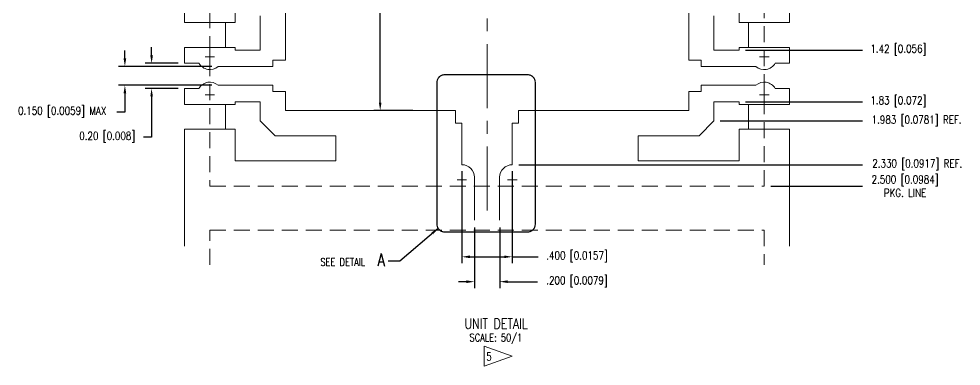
# Model space of a CAD drawing. Extents: x 18 to 657, y 89 to 516.
# Drawn here: x 17.5 to 391.4, y 134.2 to 271.9 of the extents above; entities that cross this region are included whole.
import ezdxf
from ezdxf.enums import TextEntityAlignment as Align

# ---------------------------------------------------------------- set-up
doc = ezdxf.new("R2010")
doc.units = 0
doc.header["$LTSCALE"] = 25.4
doc.header["$MEASUREMENT"] = 0
for name, pattern in [('CENTERX2', [4, 2.5, -0.5, 0.5, -0.5]), ('HIDDEN', [0.375, 0.25, -0.125]), ('PHANTOM2', [1.25, 0.625, -0.125, 0.125, -0.125, 0.125, -0.125])]:
    doc.linetypes.add(name, pattern=pattern)
for name, color, linetype, lineweight in [('SH-01_CENTER', 2, 'CENTERX2', 5), ('SH-01_DIM', 4, 'Continuous', 5), ('SH-01_NOTES', 3, 'Continuous', 5), ('SH-01_OBJECT', 7, 'Continuous', 5), ('SH-01_PHANTOM', 1, 'PHANTOM2', 5), ('SH-01_PKG', 5, 'HIDDEN', 5)]:
    doc.layers.add(name, color=color, linetype=linetype, lineweight=lineweight)
doc.styles.add('COMPLEX', font='COMPLEX', dxfattribs={"width": 0.8})
doc.styles.add('SIMPLEX', font='SIMPLEX.shx', dxfattribs={"width": 0.8})
doc.styles.get("Standard").update_dxf_attribs({"font": 'simplex.shx', "width": 0.82})
doc.dimstyles.get("Standard").update_dxf_attribs({"dimtxt": 3, "dimasz": 4, "dimexe": 1.5, "dimexo": 0.75, "dimgap": 1, "dimtad": 0, "dimdec": 3, "dimlfac": 0.25, "dimzin": 0, "dimdsep": 46, "dimtxsty": 'SIMPLEX', "dimcen": 0.5, "dimadec": 0, "dimazin": 0, "dimtp": 0.025, "dimtfac": 1, "dimtdec": 3, "dimtofl": 0, "dimtmove": 0, "dimatfit": 3, "dimfxl": 1, "dimtolj": 1, "dimtzin": 0, "dimarcsym": 0})
doc.dimstyles.new('Standard x 40', dxfattribs={"dimscale": 25.4, "dimtxt": 0.125, "dimasz": 0.125, "dimexe": 0.1, "dimexo": 0.1, "dimgap": 0.09, "dimtad": 0, "dimtih": 1, "dimtoh": 1, "dimdec": 3, "dimlfac": 0.025, "dimzin": 4, "dimdsep": 46, "dimtxsty": 'SIMPLEX', "dimcen": -0.09, "dimadec": 0, "dimazin": 0, "dimtp": 0.025, "dimtfac": 1, "dimtdec": 3, "dimtofl": 0, "dimtmove": 0, "dimatfit": 3, "dimfxl": 1, "dimtolj": 1, "dimtzin": 0, "dimarcsym": 0})

# ---------------------------------------------------------------- blocks, each defined once
blk = doc.blocks.new('*D3')
at = {"layer": 'Defpoints', "color": 0, "transparency": 16777216}
for p in [(170.98, 425.58), (160.88, 235.58), (176.37, 235.58)]:
    blk.add_point(p, dxfattribs=at)
at = {"layer": 'SH-01_DIM', "color": 0, "lineweight": -2, "transparency": 16777216}
for p, q in [((168.44, 425.58), (158.34, 425.58)), ((160.88, 422.4), (160.88, 382.79)), ((160.88, 238.75), (160.88, 373.38)), ((173.83, 235.58), (158.34, 235.58))]:
    blk.add_line(p, q, dxfattribs=at)
at = {"layer": 'SH-01_DIM', "color": 0, "transparency": 16777216}
for points in [[(160.35, 422.4), (161.41, 422.4), (160.88, 425.58)], [(160.35, 238.75), (161.41, 238.75), (160.88, 235.58)]]:
    blk.add_solid(points, dxfattribs=at)
at = {"layer": 'SH-01_DIM', "color": 0, "transparency": 16777216, "insert": (160.88, 378.08), "char_height": 3.175, "attachment_point": 5, "style": 'SIMPLEX'}
blk.add_mtext('\\A1;3.800 [0.1496]', dxfattribs=at)
blk = doc.blocks.new('*D12')
at = {"layer": 'Defpoints', "color": 0, "transparency": 16777216}
for p in [(203.29, 330.58), (313.29, 205.58), (352.29, 205.58)]:
    blk.add_point(p, dxfattribs=at)
at = {"layer": 'SH-01_DIM', "color": 0, "lineweight": -2, "transparency": 16777216}
blk.add_line((315.83, 205.58), (352.29, 205.58), dxfattribs=at)
at = {"layer": 'SH-01_DIM', "color": 0, "transparency": 16777216, "insert": (369.15, 205.58), "char_height": 3.175, "attachment_point": 5, "style": 'SIMPLEX'}
blk.add_mtext('\\A1;2.500 [0.0984]\\PPKG. LINE', dxfattribs=at)
blk = doc.blocks.new('*D20')
at = {"layer": 'Defpoints', "color": 0, "transparency": 16777216}
for p in [(203.29, 330.58), (293.29, 231.44), (352.29, 231.44)]:
    blk.add_point(p, dxfattribs=at)
at = {"layer": 'SH-01_DIM', "color": 0, "lineweight": -2, "transparency": 16777216}
blk.add_line((295.83, 231.44), (352.29, 231.44), dxfattribs=at)
at = {"layer": 'SH-01_DIM', "color": 0, "transparency": 16777216, "insert": (373.74, 231.44), "char_height": 3.175, "attachment_point": 5, "style": 'SIMPLEX'}
blk.add_mtext('\\A1;1.983 [0.0781] REF.', dxfattribs=at)
blk = doc.blocks.new('*D25')
at = {"layer": 'Defpoints', "color": 0, "transparency": 16777216}
for p in [(203.29, 330.58), (303.29, 259.58), (352.29, 259.58)]:
    blk.add_point(p, dxfattribs=at)
at = {"layer": 'SH-01_DIM', "color": 0, "lineweight": -2, "transparency": 16777216}
blk.add_line((305.83, 259.58), (352.29, 259.58), dxfattribs=at)
at = {"layer": 'SH-01_DIM', "color": 0, "transparency": 16777216, "insert": (366.49, 259.58), "char_height": 3.175, "attachment_point": 5, "style": 'SIMPLEX'}
blk.add_mtext('\\A1;1.42 [0.056]', dxfattribs=at)
blk = doc.blocks.new('*D27')
at = {"layer": 'Defpoints', "color": 0, "transparency": 16777216}
for p in [(193.29, 214.08), (213.29, 214.08), (213.29, 177.55)]:
    blk.add_point(p, dxfattribs=at)
at = {"layer": 'SH-01_DIM', "color": 0, "lineweight": -2, "transparency": 16777216}
for p, q in [((193.29, 211.54), (193.29, 175.01)), ((213.29, 211.54), (213.29, 175.01)), ((196.46, 177.55), (210.11, 177.55)), ((213.29, 177.55), (223.57, 177.55))]:
    blk.add_line(p, q, dxfattribs=at)
at = {"layer": 'SH-01_DIM', "color": 0, "transparency": 16777216}
for points in [[(196.46, 178.08), (196.46, 177.02), (193.29, 177.55)], [(210.11, 178.08), (210.11, 177.02), (213.29, 177.55)]]:
    blk.add_solid(points, dxfattribs=at)
at = {"layer": 'SH-01_DIM', "color": 0, "transparency": 16777216, "insert": (238.98, 177.55), "char_height": 3.175, "attachment_point": 5, "style": 'SIMPLEX'}
blk.add_mtext('\\A1;.400 [0.0157]', dxfattribs=at)
blk = doc.blocks.new('*D28')
at = {"layer": 'Defpoints', "color": 0, "transparency": 16777216}
for p in [(198.29, 191.68), (208.29, 191.68), (208.29, 167.68)]:
    blk.add_point(p, dxfattribs=at)
at = {"layer": 'SH-01_DIM', "color": 0, "lineweight": -2, "transparency": 16777216}
for p, q in [((198.29, 189.14), (198.29, 165.14)), ((208.29, 189.14), (208.29, 165.14)), ((195.11, 167.68), (191.94, 167.68)), ((211.46, 167.68), (223.31, 167.68))]:
    blk.add_line(p, q, dxfattribs=at)
at = {"layer": 'SH-01_DIM', "color": 0, "transparency": 16777216}
for points in [[(195.11, 168.21), (195.11, 167.15), (198.29, 167.68)], [(211.46, 168.21), (211.46, 167.15), (208.29, 167.68)]]:
    blk.add_solid(points, dxfattribs=at)
at = {"layer": 'SH-01_DIM', "color": 0, "transparency": 16777216, "insert": (238.96, 167.68), "char_height": 3.175, "attachment_point": 5, "style": 'SIMPLEX'}
blk.add_mtext('\\A1;.200 [0.0079]', dxfattribs=at)
blk = doc.blocks.new('*D29')
at = {"layer": 'Defpoints', "color": 0, "transparency": 16777216}
for p in [(203.29, 330.58), (213.29, 214.08), (352.29, 214.08)]:
    blk.add_point(p, dxfattribs=at)
at = {"layer": 'SH-01_DIM', "color": 0, "lineweight": -2, "transparency": 16777216}
blk.add_line((215.83, 214.08), (352.29, 214.08), dxfattribs=at)
at = {"layer": 'SH-01_DIM', "color": 0, "transparency": 16777216, "insert": (373.99, 214.08), "char_height": 3.175, "attachment_point": 5, "style": 'SIMPLEX'}
blk.add_mtext('\\A1;2.330 [0.0917] REF.', dxfattribs=at)
blk = doc.blocks.new('*D30')
at = {"layer": 'Defpoints', "color": 0, "transparency": 16777216}
for p in [(203.29, 330.58), (303.29, 239.08), (352.29, 239.08)]:
    blk.add_point(p, dxfattribs=at)
at = {"layer": 'SH-01_DIM', "color": 0, "lineweight": -2, "transparency": 16777216}
blk.add_line((305.83, 239.08), (352.29, 239.08), dxfattribs=at)
at = {"layer": 'SH-01_DIM', "color": 0, "transparency": 16777216, "insert": (366.49, 239.08), "char_height": 3.175, "attachment_point": 5, "style": 'SIMPLEX'}
blk.add_mtext('\\A1;1.83 [0.072]', dxfattribs=at)
blk = doc.blocks.new('*D31')
at = {"layer": 'Defpoints', "color": 0, "transparency": 16777216}
for p in [(83.29, 254.33), (70.18, 244.33), (83.29, 244.33)]:
    blk.add_point(p, dxfattribs=at)
at = {"layer": 'SH-01_DIM', "color": 0, "lineweight": -2, "transparency": 16777216}
for p, q in [((70.18, 257.5), (70.18, 260.68)), ((80.75, 254.33), (67.64, 254.33)), ((80.75, 244.33), (67.64, 244.33)), ((70.18, 241.15), (70.18, 225)), ((70.18, 225), (67.01, 225))]:
    blk.add_line(p, q, dxfattribs=at)
at = {"layer": 'SH-01_DIM', "color": 0, "transparency": 16777216}
for points in [[(69.66, 257.5), (70.71, 257.5), (70.18, 254.33)], [(69.66, 241.15), (70.71, 241.15), (70.18, 244.33)]]:
    blk.add_solid(points, dxfattribs=at)
at = {"layer": 'SH-01_DIM', "color": 0, "transparency": 16777216, "insert": (52.57, 225), "char_height": 3.175, "attachment_point": 5, "style": 'SIMPLEX'}
blk.add_mtext('\\A1;0.20 [0.008]', dxfattribs=at)
blk = doc.blocks.new('*D34')
at = {"layer": 'Defpoints', "color": 0, "transparency": 16777216}
for p in [(96.6, 253.08), (59.58, 245.58), (96.6, 245.58)]:
    blk.add_point(p, dxfattribs=at)
at = {"layer": 'SH-01_DIM', "color": 0, "lineweight": -2, "transparency": 16777216}
for p, q in [((59.58, 256.25), (59.58, 259.43)), ((94.06, 253.08), (57.04, 253.08)), ((94.06, 245.58), (57.04, 245.58)), ((59.58, 242.4), (59.58, 234.99)), ((59.58, 234.99), (56.4, 234.99))]:
    blk.add_line(p, q, dxfattribs=at)
at = {"layer": 'SH-01_DIM', "color": 0, "transparency": 16777216}
for points in [[(59.05, 256.25), (60.11, 256.25), (59.58, 253.08)], [(59.05, 242.4), (60.11, 242.4), (59.58, 245.58)]]:
    blk.add_solid(points, dxfattribs=at)
at = {"layer": 'SH-01_DIM', "color": 0, "transparency": 16777216, "insert": (34.7, 234.99), "char_height": 3.175, "attachment_point": 5, "style": 'SIMPLEX'}
blk.add_mtext('\\A1;0.150 [0.0059] MAX', dxfattribs=at)

msp = doc.modelspace()

# ---------------------------------------------------------------- linework, layer by layer
at = {"layer": 'SH-01_CENTER', "ltscale": 0.4}
msp.add_line((203.2882, 195.8926), (203.2882, 465.2629), dxfattribs=at)
at = {"layer": 'SH-01_CENTER'}
for p, q in [((93.2882, 254.9375), (93.2882, 258.7179)), ((313.2882, 254.9375), (313.2882, 258.7179)), ((95.1784, 256.8277), (91.398, 256.8277)), ((315.1784, 256.8277), (311.398, 256.8277)), ((93.2882, 239.9375), (93.2882, 243.7179)), ((313.2882, 239.9375), (313.2882, 243.7179)), ((95.1784, 241.8277), (91.398, 241.8277)), ((315.1784, 241.8277), (311.398, 241.8277)), ((193.2882, 206.2532), (193.2882, 210.0336)), ((213.2882, 206.2532), (213.2882, 210.0336)), ((195.1784, 208.1434), (191.398, 208.1434)), ((215.1784, 208.1434), (211.398, 208.1434))]:
    msp.add_line(p, q, dxfattribs=at)
at = {"layer": 'SH-01_NOTES'}
msp.add_lwpolyline([(202.1135, 142.1091), (213.2268, 138.1406), (202.1135, 134.1716)], close=True, dxfattribs=at)
at = {"layer": 'SH-01_OBJECT'}
for p, q in [((108.2882, 245.5777), (103.2882, 245.5777)), ((298.2882, 245.5777), (303.2882, 245.5777))]:
    msp.add_line(p, q, dxfattribs=at)
for points in [[(123.2882, 405.5777), (123.2882, 255.5777), (118.2882, 255.5777), (118.2882, 253.0777), (96.5954, 253.0777, -0.47381734), (88.9581, 254.3277), (83.2882, 254.3277), (83.2882, 260.6277), (103.2882, 260.6277), (103.2882, 259.5777), (113.2882, 259.5777), (113.2882, 273.0974)], [(283.2882, 405.5777), (283.2882, 255.5777), (288.2882, 255.5777), (288.2882, 253.0777), (309.981, 253.0777, 0.47381734), (317.6183, 254.3277), (323.2882, 254.3277), (323.2882, 260.6277), (303.2882, 260.6277), (303.2882, 259.5777), (293.2882, 259.5777), (293.2882, 273.0974)], [(83.2882, 181.8027), (83.2882, 228.1277), (103.2882, 228.1277), (103.2882, 215.5777), (143.2882, 215.5777), (143.2882, 225.5777), (119.1461, 225.5777), (113.2882, 231.4356), (113.2882, 239.0777), (103.2882, 239.0777), (103.2882, 238.0277), (83.2882, 238.0277), (83.2882, 244.3277), (88.9581, 244.3277, -0.47381734), (96.5954, 245.5777), (118.2882, 245.5777), (118.2882, 243.0777), (123.2882, 243.0777), (123.2882, 235.5777), (190.7882, 235.5777), (190.7882, 230.5777), (193.2882, 230.5777), (193.2882, 214.0777, -0.41421356), (198.2882, 209.0777), (198.2882, 192.0777)], [(323.2882, 181.8027), (323.2882, 228.1277), (303.2882, 228.1277), (303.2882, 215.5777), (263.2882, 215.5777), (263.2882, 225.5777), (287.4303, 225.5777), (293.2882, 231.4356), (293.2882, 239.0777), (303.2882, 239.0777), (303.2882, 238.0277), (323.2882, 238.0277), (323.2882, 244.3277), (317.6183, 244.3277, 0.47381734), (309.981, 245.5777), (288.2882, 245.5777), (288.2882, 243.0777), (283.2882, 243.0777), (283.2882, 235.5777), (215.7882, 235.5777), (215.7882, 230.5777), (213.2882, 230.5777), (213.2882, 214.0777, 0.41421356), (208.2882, 209.0777), (208.2882, 192.0777)]]:
    msp.add_lwpolyline(points, format="xyb", dxfattribs=at)
for points in [[(103.2882, 278.0974), (103.2882, 270.5277), (83.2882, 270.5277), (83.2882, 293.1277)], [(303.2882, 278.0974), (303.2882, 270.5277), (323.2882, 270.5277), (323.2882, 293.1277)]]:
    msp.add_lwpolyline(points, dxfattribs=at)
at = {"layer": 'SH-01_PHANTOM'}
for p, q in [((99.5382, 270.5277), (99.5382, 260.6277)), ((307.0382, 270.5277), (307.0382, 260.6277)), ((99.5382, 238.0277), (99.5382, 228.1277)), ((307.0382, 238.0277), (307.0382, 228.1277))]:
    msp.add_line(p, q, dxfattribs=at)
at = {"layer": 'SH-01_PHANTOM', "ltscale": 0.3, "const_width": 0.5}
msp.add_lwpolyline([(186.6508, 187.4085), (219.3947, 187.4005, 0.41421356), (222.3947, 190.4005), (222.3947, 246.7799, 0.41421534), (219.3947, 249.7799), (186.4326, 249.7799, 0.41421356), (183.4326, 246.7799), (183.4326, 190.399, 0.435548)], format="xyb", close=True, dxfattribs=at)
at = {"layer": 'SH-01_PKG'}
msp.add_lwpolyline([(93.2882, 455.5777), (93.2882, 205.5777), (313.2882, 205.5777), (313.2882, 455.5777)], close=True, dxfattribs=at)
msp.add_lwpolyline([(93.2882, 174.3027), (93.2882, 188.0777), (313.2882, 188.0777), (313.2882, 174.3027)], dxfattribs=at)

# ---------------------------------------------------------------- texts
at = {"layer": 'SH-01_NOTES', "width": 0.8}
msp.add_text('SEE DETAIL', height=3, dxfattribs=at).set_placement((137.1519, 173.9542))
at = {"layer": 'SH-01_NOTES', "style": 'COMPLEX', "width": 0.8}
msp.add_text('UNIT DETAIL', height=4, dxfattribs=at).set_placement((206.8851, 149.0253), align=Align.CENTER)
at = {"layer": 'SH-01_NOTES', "width": 0.8}
msp.add_text('SCALE: 50/1', height=3, dxfattribs=at).set_placement((206.781, 143.9865), align=Align.CENTER)
msp.add_text('5', height=3.175, dxfattribs=at).set_placement((204.0612, 137.9729), align=Align.MIDDLE)
msp.add_attdef('A', (159.7371, 173.8304), 'A', height=5, dxfattribs=at)

# ---------------------------------------------------------------- dimensions: what is measured, and where the dimension line sits
at = {"layer": 'SH-01_DIM'}
for base, p1, p2, dimstyle, override, picture, middle in [((160.882, 235.5777), (170.9768, 425.5777), (176.3722, 235.5777), 'Standard x 40', {"dimlfac": 0.02}, '*D3', (160.882, 378.0841)), ((70.1849, 244.3277), (83.2882, 254.3277), (83.2882, 244.3277), 'Standard', {"dimscale": 25.4, "dimtxt": 0.125, "dimasz": 0.125, "dimexe": 0.1, "dimexo": 0.1, "dimgap": 0.09, "dimtih": 1, "dimtoh": 1, "dimdec": 2, "dimlfac": 0.02, "dimzin": 1, "dimcen": -0.09, "dimtp": 5, "dimtm": 5}, '*D31', (52.5682, 224.9958))]:
    dim = msp.add_linear_dim(base=base, p1=p1, p2=p2, angle=90, dimstyle=dimstyle, override=override, dxfattribs=at)
    dim.commit()
    dim.dimension.update_dxf_attribs({"geometry": picture, "text_midpoint": middle, "dimtype": 128})
for feature_location, offset, text, picture, middle in [((313.2882, 205.5777), (38.9984, 0), '<>\\PPKG. LINE', '*D12', (369.1473, 205.5777)), ((293.2882, 231.4356), (58.9984, 0), '<> REF.', '*D20', (373.7435, 231.4356)), ((213.2882, 214.0777), (138.9984, 0), '<> REF.', '*D29', (373.9854, 214.0777))]:
    dim = msp.add_ordinate_dim(feature_location=feature_location, offset=offset, dtype=0, origin=(203.2882, 330.5777), text=text, dimstyle='Standard', override={"dimscale": 25.4, "dimtxt": 0.125, "dimasz": 0.125, "dimexe": 0.1, "dimexo": 0.1, "dimgap": 0.09, "dimlfac": 0.02, "dimzin": 1, "dimcen": -0.09}, dxfattribs=at)
    dim.commit()
    dim.dimension.update_dxf_attribs({"geometry": picture, "text_midpoint": middle})
for feature_location, picture, middle in [((303.2882, 259.5777), '*D25', (366.4864, 259.5777)), ((303.2882, 239.0777), '*D30', (366.4864, 239.0777))]:
    dim = msp.add_ordinate_dim(feature_location=feature_location, offset=(48.9984, 0), dtype=0, origin=(203.2882, 330.5777), dimstyle='Standard', override={"dimscale": 25.4, "dimtxt": 0.125, "dimasz": 0.125, "dimexe": 0.1, "dimexo": 0.1, "dimgap": 0.09, "dimdec": 2, "dimlfac": 0.02, "dimzin": 1, "dimcen": -0.09}, dxfattribs=at)
    dim.commit()
    dim.dimension.update_dxf_attribs({"geometry": picture, "text_midpoint": middle})
dim = msp.add_linear_dim(base=(59.5777, 245.5777), p1=(96.5954, 253.0777), p2=(96.5954, 245.5777), angle=90, text='<> MAX', dimstyle='Standard', override={"dimscale": 25.4, "dimtxt": 0.125, "dimasz": 0.125, "dimexe": 0.1, "dimexo": 0.1, "dimgap": 0.09, "dimtih": 1, "dimtoh": 1, "dimlfac": 0.02, "dimzin": 1, "dimcen": -0.09, "dimtp": 5, "dimtm": 5}, dxfattribs=at)
dim.commit()
dim.dimension.update_dxf_attribs({"geometry": '*D34', "text_midpoint": (34.7038, 234.9947), "dimtype": 128})
for base, p1, p2, picture, middle in [((213.2882, 177.5497), (193.2882, 214.0777), (213.2882, 214.0777), '*D27', (238.9835, 177.5497)), ((208.2882, 167.6778), (198.2882, 191.6828), (208.2882, 191.6828), '*D28', (238.9624, 167.6778))]:
    dim = msp.add_linear_dim(base=base, p1=p1, p2=p2, dimstyle='Standard x 40', override={"dimlfac": 0.02}, dxfattribs=at)
    dim.commit()
    dim.dimension.update_dxf_attribs({"geometry": picture, "text_midpoint": middle, "dimtype": 128})

# ---------------------------------------------------------------- leaders
at = {"layer": 'SH-01_NOTES'}
msp.add_leader([(183.8698, 188.8411), (168.6502, 175.8291), (163.9968, 175.8291)], dimstyle='Standard', override={"dimasz": 3, "dimexo": 0.75, "dimgap": 1, "dimtad": 0, "dimtih": 1, "dimtoh": 1, "dimlfac": 0.2, "dimtxsty": 'SIMPLEX', "dimcen": 0.5, "dimtp": 0.025}, dxfattribs=at)

doc.saveas('drawing.dxf')
